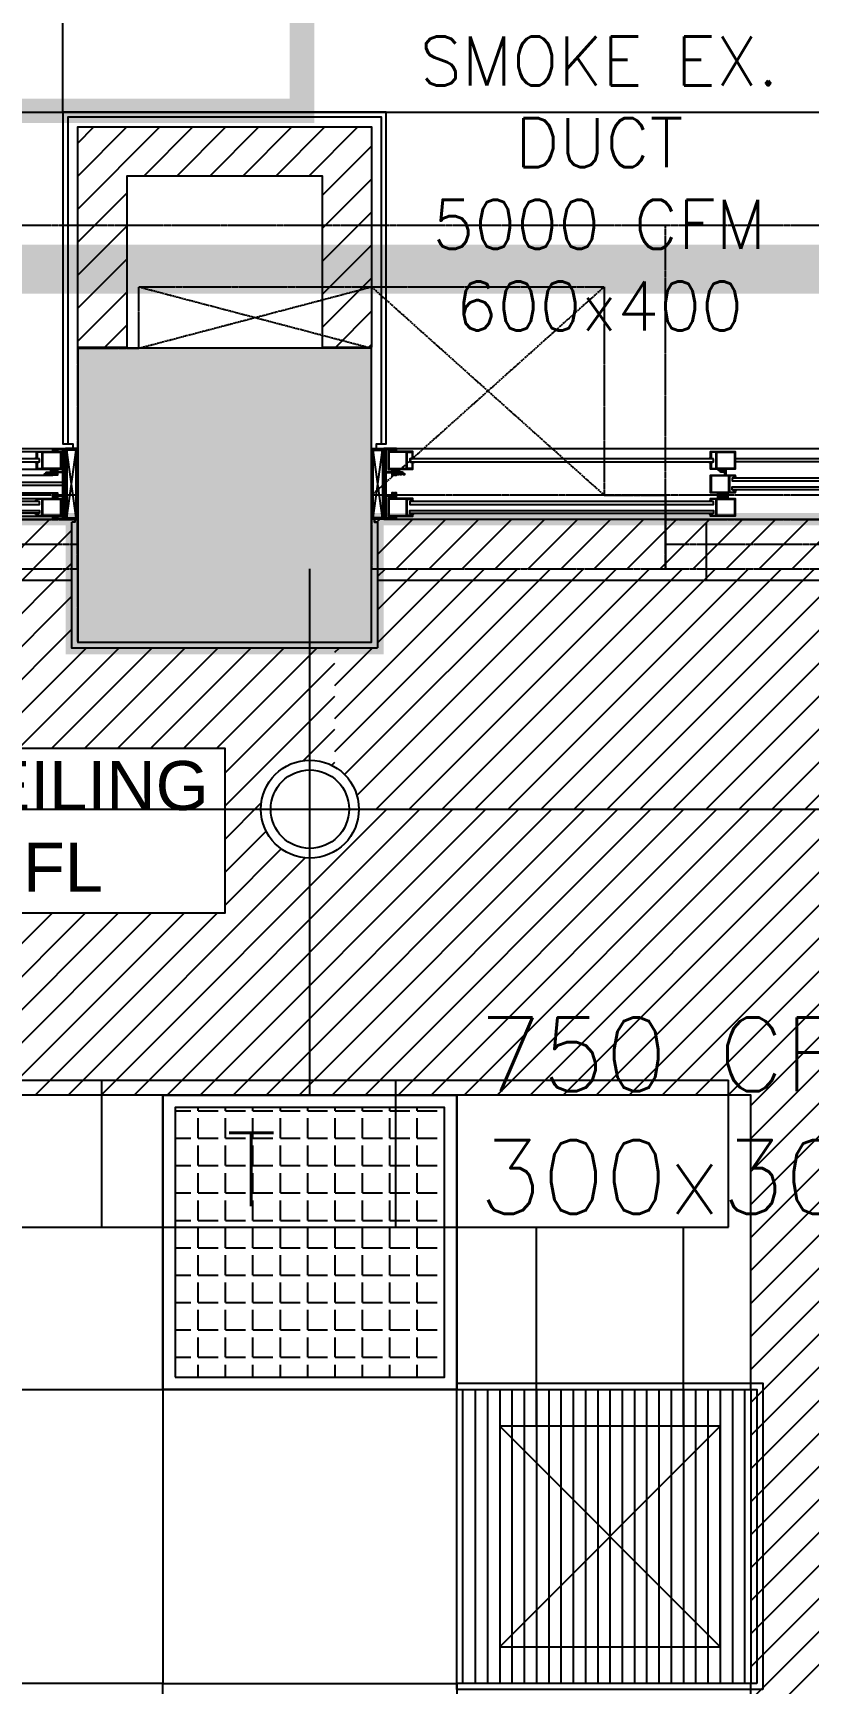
# Model space of a CAD drawing. Header units: millimetres. Extents: x -661525 to 498941, y 282148 to 1359693.
# Drawn here: x -237131 to -235549, y 673646 to 677014 of the extents above; entities that cross this region are included whole.
import ezdxf

# ---------------------------------------------------------------- set-up
doc = ezdxf.new("R2010")
doc.units = ezdxf.units.MM
doc.header["$LTSCALE"] = 2.5
doc.linetypes.add('CENTER', pattern=[2, 1.25, -0.25, 0.25, -0.25])
doc.linetypes.add('DASHED', pattern=[0.75, 0.5, -0.25])
doc.layers.get('0').update_dxf_attribs({"linetype": 'CONTINUOUS'})
for name, color, linetype in [('A-ALU-SECTION', 11, 'CONTINUOUS'), ('A-ANNO-DIMS-100', 11, 'CONTINUOUS'), ('A-ANNO-GRID', 5, 'CENTER'), ('A-COLS', 7, 'CONTINUOUS'), ('A-COLS-PATT', 252, 'CONTINUOUS'), ('A-ELEV', 8, 'CONTINUOUS'), ('A-ELEV-MEDM', 34, 'CONTINUOUS'), ('A-ELEV-THIN', 8, 'CONTINUOUS'), ('A-GLAZ', 5, 'CONTINUOUS'), ('A-WALL', 8, 'CONTINUOUS'), ('A-WALL-JAMB', 11, 'CONTINUOUS'), ('A-WALL-PATT-125', 8, 'CONTINUOUS'), ('A-WALL-PLAS', 8, 'CONTINUOUS'), ('CEILING', 11, 'CONTINUOUS'), ('I-FURN', 14, 'CONTINUOUS'), ('I-SECT', 3, 'CONTINUOUS'), ('SECTION LINE', 1, 'CONTINUOUS'), ('v-grill', 3, 'CONTINUOUS'), ('v-SA DUCT', 4, 'CONTINUOUS'), ('vemcpl-ahu', 6, 'CONTINUOUS')]:
    doc.layers.add(name, color=color, linetype=linetype)
doc.layers.add('area', color=5, linetype='CONTINUOUS', plot=False)
doc.layers.add('v-ac smoke ex. duct', color=1, linetype='CONTINUOUS', lineweight=35)
doc.layers.add('Wall - Stone Hatch', color=252, linetype='CONTINUOUS', lineweight=13)
doc.styles.add('ROMAND', font='ROMAND')
doc.styles.add('ROMANS', font='romans.shx', dxfattribs={"height": 125})
doc.styles.get("Standard").update_dxf_attribs({"font": 'txt.shx', "height": 1})

# ---------------------------------------------------------------- blocks, each defined once
blk = doc.blocks.new('key')
h = blk.add_hatch(color=252)
h.dxf.hatch_style = 1
h.paths.add_polyline_path([(3396141, 685893.5), (3395541, 685893.5), (3395541, 685293.5), (3396141, 685293.5)])
at = {"color": 252}
blk.add_line((3399541, 686143.5), (3349041, 686143.5), dxfattribs=at)
for points in [[(3396741, 685593.5), (3396741, 686143.5), (3395541, 686143.5), (3395541, 685893.5), (3395666, 685893.5), (3395666, 686018.5), (3396616, 686018.5), (3396616, 685593.5), (3396741, 685593.5)], [(3395666, 686018.5), (3396141, 685893.5), (3395666, 685893.5), (3396141, 686018.5)], [(3396141, 686018.5), (3396616, 685593.5), (3396141, 685593.5), (3396616, 686018.5)], [(3396141, 685443.5), (3396741, 685443.5), (3396741, 685593.5), (3396141, 685593.5), (3396141, 685443.5)]]:
    blk.add_lwpolyline(points, dxfattribs=at)
for points in [[(3396141, 685893.5), (3395541, 685893.5), (3395541, 685293.5), (3396141, 685293.5)], [(3392141, 685443.5), (3395541, 685443.5), (3395541, 685593.5), (3392141, 685593.5)], [(3396741, 685443.5), (3399541, 685443.5), (3399541, 685593.5), (3396741, 685593.5)], [(3395541, 685543.5), (3392141, 685543.5), (3392141, 685493.5), (3395541, 685493.5)], [(3399541, 685543.5), (3396741, 685543.5), (3396741, 685493.5), (3399541, 685493.5)]]:
    blk.add_lwpolyline(points, close=True, dxfattribs=at)
blk = doc.blocks.new('LIGHTS')
at = {"layer": 'CEILING', "transparency": 33554687}
h = blk.add_hatch(dxfattribs=at)
h.set_pattern_fill('ANGLE', color=40, scale=8)
h.set_pattern_definition([(0, (-357159.19, 594292.36), (0, 55.88), [40.64, -15.24]), (90, (-357159.19, 594292.36), (-55.88, 3e-15), [40.64, -15.24])])
h.paths.add_polyline_path([(-357709.2, 594292.4), (-357159.2, 594292.4), (-357159.2, 594842.4), (-357709.2, 594842.4)])
at = {"layer": 'CEILING', "color": 40}
for points in [[(-357734.2, 594267.4), (-357134.2, 594267.4), (-357134.2, 594867.4), (-357734.2, 594867.4)], [(-357709.2, 594292.4), (-357159.2, 594292.4), (-357159.2, 594842.4), (-357709.2, 594842.4)]]:
    blk.add_lwpolyline(points, close=True, dxfattribs=at)
blk = doc.blocks.new('w02-144')
at = {"layer": 'Wall - Stone Hatch'}
h = blk.add_hatch(dxfattribs=at)
h.set_pattern_fill('ANSI36', color=8, scale=0.8, style=0)
h.set_pattern_definition([(45, (314442.9868, 1020337.6334), (1.3470384, 4.9391409), [6.35, -1.27, 0, -1.27])])
h.paths.add_polyline_path([(317590.8, 1012096.7), (317590.8, 1012234.7), (317571.8, 1012234.7), (317571.8, 1012096.7)], flags=16)
h.paths.add_polyline_path([(317593.8, 1012093.7), (317593.8, 1012237.7), (317568.8, 1012237.7), (317568.8, 1012093.7)])
at = {"layer": 'A-ALU-SECTION', "color": 8}
for points in [[(317652.8, 1012227), (317651.4, 1012227), (317651.4, 1012230.3), (317641.4, 1012230.3), (317641.4, 1012197.1), (317651.4, 1012197.1), (317651.4, 1012200.3), (317652.8, 1012200.3), (317652.8, 1012195.7), (317602.8, 1012195.7), (317602.8, 1012231.7), (317652.8, 1012231.7), (317652.8, 1012227)], [(317640, 1012197.1), (317604.2, 1012197.1), (317604.2, 1012230.3), (317640, 1012230.3), (317640, 1012197.1)], [(318260.8, 1012227), (318262.2, 1012227), (318262.2, 1012230.3), (318272.2, 1012230.3), (318272.2, 1012197.1), (318262.2, 1012197.1), (318262.2, 1012200.3), (318260.8, 1012200.3), (318260.8, 1012195.7), (318294.1, 1012195.7), (318294.1, 1012189.5), (318285.2, 1012189.5), (318283.2, 1012186.5), (318281, 1012186.5), (318281, 1012184.7), (318284.2, 1012184.7), (318286.2, 1012187.7), (318287.9, 1012187.7), (318287.9, 1012184.7), (318290.7, 1012184.7), (318290.7, 1012186.5), (318289.7, 1012186.5), (318289.7, 1012187.7), (318294.1, 1012187.7), (318294.1, 1012186.5), (318292.7, 1012186.5), (318292.7, 1012184.7), (318295.9, 1012184.7), (318295.9, 1012195.7), (318310.8, 1012195.7), (318310.8, 1012231.7), (318260.8, 1012231.7), (318260.8, 1012227)], [(318273.6, 1012197.1), (318309.4, 1012197.1), (318309.4, 1012230.3), (318273.6, 1012230.3), (318273.6, 1012197.1)], [(318310.8, 1012152.3), (318309.4, 1012152.3), (318309.4, 1012149.1), (318299.4, 1012149.1), (318299.4, 1012182.3), (318309.4, 1012182.3), (318309.4, 1012179), (318310.8, 1012179), (318310.8, 1012183.7), (318277.5, 1012183.7), (318277.5, 1012189.9), (318286.3, 1012189.9), (318288.3, 1012192.9), (318290.6, 1012192.9), (318290.6, 1012194.7), (318287.3, 1012194.7), (318285.3, 1012191.7), (318283.7, 1012191.7), (318283.7, 1012194.7), (318280.9, 1012194.7), (318280.9, 1012192.9), (318281.9, 1012192.9), (318281.9, 1012191.7), (318277.5, 1012191.7), (318277.5, 1012192.9), (318278.9, 1012192.9), (318278.9, 1012194.7), (318275.7, 1012194.7), (318275.7, 1012183.7), (318260.8, 1012183.7), (318260.8, 1012147.7), (318290.2, 1012147.7), (318290.2, 1012141.5), (318281.4, 1012141.5), (318279.4, 1012138.5), (318277.1, 1012138.5), (318277.1, 1012136.7), (318280.3, 1012136.7), (318282.3, 1012139.7), (318284, 1012139.7), (318284, 1012136.7), (318286.8, 1012136.7), (318286.8, 1012138.5), (318285.8, 1012138.5), (318285.8, 1012139.7), (318290.2, 1012139.7), (318290.2, 1012138.5), (318288.8, 1012138.5), (318288.8, 1012136.7), (318292, 1012136.7), (318292, 1012147.7), (318310.8, 1012147.7), (318310.8, 1012152.3)], [(318298, 1012149.1), (318262.2, 1012149.1), (318262.2, 1012182.3), (318298, 1012182.3), (318298, 1012149.1)], [(317652.8, 1012122), (317651.4, 1012122), (317651.4, 1012134.3), (317641.4, 1012134.3), (317641.4, 1012101.1), (317651.4, 1012101.1), (317651.4, 1012113.3), (317652.8, 1012113.3), (317652.8, 1012099.7), (317602.8, 1012099.7), (317602.8, 1012135.7), (317621.6, 1012135.7), (317621.6, 1012146.7), (317624.8, 1012146.7), (317624.8, 1012144.9), (317623.4, 1012144.9), (317623.4, 1012143.7), (317627.8, 1012143.7), (317627.8, 1012144.9), (317626.8, 1012144.9), (317626.8, 1012146.7), (317629.6, 1012146.7), (317629.6, 1012143.7), (317631.2, 1012143.7), (317633.2, 1012146.7), (317636.5, 1012146.7), (317636.5, 1012144.9), (317634.2, 1012144.9), (317632.2, 1012141.9), (317623.4, 1012141.9), (317623.4, 1012135.7), (317652.8, 1012135.7), (317652.8, 1012122)], [(317640, 1012101.1), (317604.2, 1012101.1), (317604.2, 1012134.3), (317640, 1012134.3), (317640, 1012101.1)], [(318260.8, 1012122), (318262.2, 1012122), (318262.2, 1012134.3), (318272.2, 1012134.3), (318272.2, 1012101.1), (318262.2, 1012101.1), (318262.2, 1012113.3), (318260.8, 1012113.3), (318260.8, 1012099.7), (318310.8, 1012099.7), (318310.8, 1012135.7), (318260.8, 1012135.7), (318260.8, 1012122)], [(318273.6, 1012101.1), (318309.4, 1012101.1), (318309.4, 1012134.3), (318273.6, 1012134.3), (318273.6, 1012101.1)]]:
    blk.add_lwpolyline(points, dxfattribs=at)
blk.add_lwpolyline([(318267, 1012114.7), (317646.6, 1012114.7), (317646.6, 1012120.7), (318267, 1012120.7)], close=True, dxfattribs=at)
at = {"layer": 'A-ELEV-MEDM', "color": 8}
for centre, start, end in [((317649.4, 1012225.7), 359.7081, 180.2928), ((317652.1, 1012225.7), 359.1234, 180.8775), ((317654.8, 1012225.7), 359.1234, 180.8775), ((318258.8, 1012225.7), 359.1225, 180.8766), ((318261.5, 1012225.7), 359.1225, 180.8766), ((318264.2, 1012225.7), 359.7072, 180.2919), ((317649.4, 1012201.7), 179.7081, 0.2928), ((317652.1, 1012201.7), 179.1234, 0.8775), ((317654.8, 1012201.7), 179.1234, 0.8775), ((318258.8, 1012201.7), 179.1225, 0.8766), ((318261.5, 1012201.7), 179.1225, 0.8766), ((318264.2, 1012201.7), 179.7072, 0.2919), ((318307.4, 1012177.7), 359.7081, 180.2928), ((318310.1, 1012177.7), 359.1234, 180.8775), ((318312.8, 1012177.7), 359.1234, 180.8775), ((317649.4, 1012120.6), 359.7081, 180.2928), ((317652.1, 1012120.7), 359.1234, 180.8775), ((317654.8, 1012120.7), 359.1234, 180.8775), ((318258.8, 1012120.7), 359.1225, 180.8766), ((318261.5, 1012120.7), 359.1225, 180.8766), ((318264.2, 1012120.6), 359.7072, 180.2919), ((318307.4, 1012153.7), 179.7081, 0.2928), ((318310.1, 1012153.7), 179.1234, 0.8775), ((318312.8, 1012153.7), 179.1234, 0.8775), ((317649.4, 1012114.7), 179.7072, 0.2919), ((317652.1, 1012114.7), 179.1225, 0.8766), ((317654.8, 1012114.7), 179.1225, 0.8766), ((318258.8, 1012114.7), 179.1234, 0.8775), ((318261.5, 1012114.7), 179.1234, 0.8775), ((318264.2, 1012114.7), 179.7081, 0.2928)]:
    blk.add_arc(centre, 1.34, start, end, dxfattribs=at)
at = {"layer": 'A-ELEV-THIN', "color": 8}
for p, q in [((317590.8, 1012234.7), (317571.8, 1012096.7)), ((317571.8, 1012234.7), (317590.8, 1012096.7)), ((317619.8, 1012237.7), (320317.8, 1012237.7)), ((317619.8, 1012093.7), (320317.8, 1012093.7)), ((319626.8, 1012120.7), (318310.8, 1012120.7)), ((319626.8, 1012114.7), (318310.8, 1012114.7))]:
    blk.add_line(p, q, dxfattribs=at)
at = {"layer": 'A-GLAZ', "color": 4}
for points in [[(318267, 1012225.7), (317646.6, 1012225.7), (317646.6, 1012219.7), (318267, 1012219.7)], [(318267, 1012201.7), (317646.6, 1012201.7), (317646.6, 1012207.7), (318267, 1012207.7)], [(318925, 1012177.7), (318304.6, 1012177.7), (318304.6, 1012171.7), (318925, 1012171.7)], [(318925, 1012153.7), (318304.6, 1012153.7), (318304.6, 1012159.7), (318925, 1012159.7)]]:
    blk.add_lwpolyline(points, close=True, dxfattribs=at)
at = {"layer": 'A-WALL-JAMB', "color": 8}
blk.add_lwpolyline([(317593.8, 1012093.7), (317593.8, 1012237.7), (317568.8, 1012237.7), (317568.8, 1012093.7), (317593.8, 1012093.7)], dxfattribs=at)
blk.add_lwpolyline([(317590.8, 1012096.7), (317590.8, 1012234.7), (317571.8, 1012234.7), (317571.8, 1012096.7)], close=True, dxfattribs=at)
at = {"layer": 'I-SECT', "color": 8}
blk.add_lwpolyline([(317598.8, 1012140.7), (317598.8, 1012095.7), (317609.8, 1012095.7), (317609.8, 1012099.7), (317613.8, 1012099.7), (317613.8, 1012097.7), (317611.8, 1012097.7), (317611.8, 1012095.7), (317617.8, 1012095.7), (317617.8, 1012097.7), (317615.8, 1012097.7), (317615.8, 1012099.7), (317619.8, 1012099.7), (317619.8, 1012093.7), (317593.8, 1012093.7), (317593.8, 1012095.7), (317596.8, 1012095.7), (317596.8, 1012140.7), (317593.8, 1012140.7), (317593.8, 1012142.7), (317596.8, 1012142.7), (317596.8, 1012188.7), (317593.8, 1012188.7), (317593.8, 1012190.7), (317596.8, 1012190.7), (317596.8, 1012235.7), (317593.8, 1012235.7), (317593.8, 1012237.7), (317619.8, 1012237.7), (317619.8, 1012231.7), (317615.8, 1012231.7), (317615.8, 1012233.7), (317617.8, 1012233.7), (317617.8, 1012235.7), (317611.8, 1012235.7), (317611.8, 1012233.7), (317613.8, 1012233.7), (317613.8, 1012231.7), (317609.8, 1012231.7), (317609.8, 1012235.7), (317598.8, 1012235.7), (317598.8, 1012190.7), (317609.8, 1012190.7), (317609.8, 1012195.7), (317613.8, 1012195.7), (317613.8, 1012193.7), (317611.8, 1012193.7), (317611.8, 1012190.7), (317617.8, 1012190.7), (317617.8, 1012193.7), (317615.8, 1012193.7), (317615.8, 1012195.7), (317619.8, 1012195.7), (317619.8, 1012183.7), (317615.8, 1012183.7), (317615.8, 1012185.7), (317617.8, 1012185.7), (317617.8, 1012188.7), (317611.8, 1012188.7), (317611.8, 1012185.7), (317613.8, 1012185.7), (317613.8, 1012183.7), (317609.8, 1012183.7), (317609.8, 1012188.7), (317598.8, 1012188.7), (317598.8, 1012142.7), (317609.8, 1012142.7), (317609.8, 1012147.7), (317613.8, 1012147.7), (317613.8, 1012145.7), (317611.8, 1012145.7), (317611.8, 1012142.7), (317617.8, 1012142.7), (317617.8, 1012145.7), (317615.8, 1012145.7), (317615.8, 1012147.7), (317619.8, 1012147.7), (317619.8, 1012135.7), (317615.8, 1012135.7), (317615.8, 1012137.7), (317617.8, 1012137.7), (317617.8, 1012140.7), (317611.8, 1012140.7), (317611.8, 1012137.7), (317613.8, 1012137.7), (317613.8, 1012135.7), (317609.8, 1012135.7), (317609.8, 1012140.7), (317598.8, 1012140.7)], dxfattribs=at)
blk = doc.blocks.new('W1-size144')
at = {"layer": 'Wall - Stone Hatch'}
h = blk.add_hatch(dxfattribs=at)
h.set_pattern_fill('ANSI36', color=8, scale=0.8, style=0)
h.set_pattern_definition([(45, (279760.804, 1019371.3426), (1.3470384, 4.9391409), [6.35, -1.27, 0, -1.27])])
h.paths.add_polyline_path([(283098.8, 1019374.3), (283098.8, 1019512.3), (283117.8, 1019512.3), (283117.8, 1019374.3)], flags=16)
h.paths.add_polyline_path([(283095.8, 1019371.3), (283095.8, 1019515.3), (283120.8, 1019515.3), (283120.8, 1019371.3)])
at = {"layer": 'A-ALU-SECTION', "color": 8}
for points in [[(283036.8, 1019504.7), (283038.2, 1019504.7), (283038.2, 1019507.9), (283048.2, 1019507.9), (283048.2, 1019474.7), (283038.2, 1019474.7), (283038.2, 1019478), (283036.8, 1019478), (283036.8, 1019473.3), (283086.8, 1019473.3), (283086.8, 1019509.3), (283036.8, 1019509.3), (283036.8, 1019504.7)], [(283049.6, 1019474.7), (283085.4, 1019474.7), (283085.4, 1019507.9), (283049.6, 1019507.9), (283049.6, 1019474.7)], [(283036.8, 1019399.7), (283038.2, 1019399.7), (283038.2, 1019411.9), (283048.2, 1019411.9), (283048.2, 1019378.7), (283038.2, 1019378.7), (283038.2, 1019391), (283036.8, 1019391), (283036.8, 1019377.3), (283086.8, 1019377.3), (283086.8, 1019413.3), (283068, 1019413.3), (283068, 1019424.3), (283064.8, 1019424.3), (283064.8, 1019422.5), (283066.2, 1019422.5), (283066.2, 1019421.3), (283061.8, 1019421.3), (283061.8, 1019422.5), (283062.8, 1019422.5), (283062.8, 1019424.3), (283060, 1019424.3), (283060, 1019421.3), (283058.4, 1019421.3), (283056.4, 1019424.3), (283053.1, 1019424.3), (283053.1, 1019422.5), (283055.4, 1019422.5), (283057.4, 1019419.5), (283066.2, 1019419.5), (283066.2, 1019413.3), (283036.8, 1019413.3), (283036.8, 1019399.7)], [(283049.6, 1019378.7), (283085.4, 1019378.7), (283085.4, 1019411.9), (283049.6, 1019411.9), (283049.6, 1019378.7)]]:
    blk.add_lwpolyline(points, dxfattribs=at)
blk.add_lwpolyline([(283043, 1019392.3), (282272.6, 1019392.3), (282272.6, 1019398.3), (283043, 1019398.3)], close=True, dxfattribs=at)
at = {"layer": 'A-ELEV-MEDM', "color": 8}
for centre, start, end in [((283034.8, 1019503.3), 359.1225, 180.8766), ((283037.5, 1019503.3), 359.1225, 180.8766), ((283040.2, 1019503.3), 359.7072, 180.2919), ((283034.8, 1019479.3), 179.1225, 0.8766), ((283037.5, 1019479.3), 179.1225, 0.8766), ((283040.2, 1019479.4), 179.7072, 0.2919), ((283034.8, 1019398.3), 359.1225, 180.8766), ((283037.5, 1019398.3), 359.1225, 180.8766), ((283040.2, 1019398.3), 359.7072, 180.2919), ((283034.8, 1019392.3), 179.1234, 0.8775), ((283037.5, 1019392.3), 179.1234, 0.8775), ((283040.2, 1019392.4), 179.7081, 0.2928)]:
    blk.add_arc(centre, 1.34, start, end, dxfattribs=at)
at = {"layer": 'A-ELEV-THIN', "color": 8}
for p, q in [((279771.8, 1019515.3), (283069.8, 1019515.3)), ((279771.8, 1019509.3), (283069.8, 1019509.3)), ((283098.8, 1019512.3), (283117.8, 1019374.3)), ((283117.8, 1019512.3), (283098.8, 1019374.3)), ((279771.8, 1019473.3), (283069.8, 1019473.3)), ((279771.8, 1019461.3), (283069.8, 1019461.3)), ((283090.8, 1019446.3), (282278.8, 1019446.3)), ((283090.8, 1019440.3), (282278.8, 1019440.3)), ((279771.8, 1019425.3), (283069.8, 1019425.3)), ((279771.8, 1019413.3), (283069.8, 1019413.3)), ((279771.8, 1019377.3), (283036.8, 1019377.3)), ((279771.8, 1019371.3), (283069.8, 1019371.3))]:
    blk.add_line(p, q, dxfattribs=at)
at = {"layer": 'A-GLAZ', "color": 4}
for points in [[(283043, 1019503.3), (282272.6, 1019503.3), (282272.6, 1019497.3), (283043, 1019497.3)], [(283043, 1019479.3), (282272.6, 1019479.3), (282272.6, 1019485.3), (283043, 1019485.3)]]:
    blk.add_lwpolyline(points, close=True, dxfattribs=at)
at = {"layer": 'A-WALL-JAMB', "color": 8}
blk.add_lwpolyline([(283095.8, 1019371.3), (283095.8, 1019515.3), (283120.8, 1019515.3), (283120.8, 1019371.3), (283095.8, 1019371.3)], dxfattribs=at)
blk.add_lwpolyline([(283098.8, 1019374.3), (283098.8, 1019512.3), (283117.8, 1019512.3), (283117.8, 1019374.3)], close=True, dxfattribs=at)
at = {"layer": 'I-SECT', "color": 8}
blk.add_lwpolyline([(283090.8, 1019418.3), (283090.8, 1019373.3), (283079.8, 1019373.3), (283079.8, 1019377.3), (283075.8, 1019377.3), (283075.8, 1019375.3), (283077.8, 1019375.3), (283077.8, 1019373.3), (283071.8, 1019373.3), (283071.8, 1019375.3), (283073.8, 1019375.3), (283073.8, 1019377.3), (283069.8, 1019377.3), (283069.8, 1019371.3), (283095.8, 1019371.3), (283095.8, 1019373.3), (283092.8, 1019373.3), (283092.8, 1019418.3), (283095.8, 1019418.3), (283095.8, 1019420.3), (283092.8, 1019420.3), (283092.8, 1019466.3), (283095.8, 1019466.3), (283095.8, 1019468.3), (283092.8, 1019468.3), (283092.8, 1019513.3), (283095.8, 1019513.3), (283095.8, 1019515.3), (283069.8, 1019515.3), (283069.8, 1019509.3), (283073.8, 1019509.3), (283073.8, 1019511.3), (283071.8, 1019511.3), (283071.8, 1019513.3), (283077.8, 1019513.3), (283077.8, 1019511.3), (283075.8, 1019511.3), (283075.8, 1019509.3), (283079.8, 1019509.3), (283079.8, 1019513.3), (283090.8, 1019513.3), (283090.8, 1019468.3), (283079.8, 1019468.3), (283079.8, 1019473.3), (283075.8, 1019473.3), (283075.8, 1019471.3), (283077.8, 1019471.3), (283077.8, 1019468.3), (283071.8, 1019468.3), (283071.8, 1019471.3), (283073.8, 1019471.3), (283073.8, 1019473.3), (283069.8, 1019473.3), (283069.8, 1019461.3), (283073.8, 1019461.3), (283073.8, 1019463.3), (283071.8, 1019463.3), (283071.8, 1019466.3), (283077.8, 1019466.3), (283077.8, 1019463.3), (283075.8, 1019463.3), (283075.8, 1019461.3), (283079.8, 1019461.3), (283079.8, 1019466.3), (283090.8, 1019466.3), (283090.8, 1019420.3), (283079.8, 1019420.3), (283079.8, 1019425.3), (283075.8, 1019425.3), (283075.8, 1019423.3), (283077.8, 1019423.3), (283077.8, 1019420.3), (283071.8, 1019420.3), (283071.8, 1019423.3), (283073.8, 1019423.3), (283073.8, 1019425.3), (283069.8, 1019425.3), (283069.8, 1019413.3), (283073.8, 1019413.3), (283073.8, 1019415.3), (283071.8, 1019415.3), (283071.8, 1019418.3), (283077.8, 1019418.3), (283077.8, 1019415.3), (283075.8, 1019415.3), (283075.8, 1019413.3), (283079.8, 1019413.3), (283079.8, 1019418.3), (283090.8, 1019418.3)], dxfattribs=at)

msp = doc.modelspace()

# ---------------------------------------------------------------- hatches: boundary and pattern name
at = {"layer": 'A-COLS-PATT'}
h = msp.add_hatch(color=256, dxfattribs=at)
h.dxf.hatch_style = 1
h.paths.add_polyline_path([(-236439.7, 676371.2), (-237039.7, 676371.2), (-237039.7, 675771.2), (-236439.7, 675771.2)])
at = {"layer": 'A-WALL-PATT-125'}
h = msp.add_hatch(dxfattribs=at)
h.set_pattern_fill('ANSI31', color=256, scale=15, angle=360, style=0)
h.set_pattern_definition([(45, (351486.09, -214878.24), (-33.6759605, 33.6759605), [])])
h.paths.add_polyline_path([(-236439.7, 676372.2), (-236539.7, 676372.2), (-236539.7, 676722.2), (-236939.7, 676722.2), (-236939.7, 676372.2), (-237039.7, 676372.2), (-237039.7, 676822.2), (-236439.7, 676822.2)])
at = {"layer": 'CEILING', "true_color": 0xd6ed82, "transparency": 33554687}
h = msp.add_hatch(dxfattribs=at)
h.set_pattern_fill('ANSI31', color=61, scale=15)
h.set_pattern_definition([(45, (-585758.734, 1262137.267), (-33.6759605, 33.6759605), [])])
h.paths.add_polyline_path([(-234251.7, 674647.2), (-235439.7, 674647.2), (-235439.7, 674197.2), (-234351.7, 674197.2, -0.414214), (-234251.7, 674297.2)])
h.paths.add_polyline_path([(-233051.7, 674647.2), (-234251.7, 674647.2), (-234251.7, 674297.2, -0.414214), (-234151.7, 674197.2), (-233051.7, 674197.2)])
h.paths.add_polyline_path([(-234551.7, 673622.2), (-234251.7, 673622.2), (-234251.7, 673744.2), (-235274.2, 673744.2), (-235274.2, 674080.7), (-234251.7, 674080.7), (-234251.7, 674097.2, -0.414214), (-234351.7, 674197.2), (-235439.7, 674197.2), (-235439.7, 672447.2), (-234351.7, 672447.2, -0.414214), (-234251.7, 672547.2), (-234251.7, 673022.2), (-234551.7, 673022.2)])
h.paths.add_polyline_path([(-233051.7, 674197.2), (-234151.7, 674197.2, -0.414214), (-234251.7, 674097.2), (-233301, 674080.7), (-233301, 673744.2), (-234251.7, 673744.2), (-234251.7, 673622.2), (-233951.7, 673622.2), (-233951.7, 673022.2), (-234251.7, 673022.2), (-234251.7, 672547.2, -0.414214), (-234151.7, 672447.2), (-233616.9, 672447.2, -1), (-233466.6, 672447.2), (-233051.7, 672447.2)])
h.paths.add_polyline_path([(-234251.7, 672347.2, -0.414214), (-234351.7, 672447.2), (-235439.7, 672447.2), (-235439.7, 671997.2), (-234251.7, 671997.2)])
h.paths.add_polyline_path([(-233051.7, 672447.2), (-233466.6, 672447.2, -1), (-233616.9, 672447.2), (-234151.7, 672447.2, -0.414214), (-234251.7, 672347.2), (-234251.7, 671997.2), (-233051.7, 671997.2)])
h.paths.add_polyline_path([(-235451.7, 675921.2), (-236427.7, 675921.2), (-236427.7, 675759.2), (-236514.7, 675759.2), (-236514.7, 675516.7, -0.264847), (-236465.7, 675430.7), (-235451.7, 675430.7)], flags=0)
h.paths.add_polyline_path([(-236514.7, 675759.2), (-236565.7, 675759.2), (-236565.7, 675530.7, -0.1346), (-236514.7, 675516.7)])
h.paths.add_polyline_path([(-236514.7, 675344.6, -0.1346), (-236565.7, 675330.7), (-236565.7, 674847.2), (-236514.7, 674847.2)])
h.paths.add_polyline_path([(-235451.7, 675921.2), (-236427.7, 675921.2), (-236427.7, 675759.2), (-236514.7, 675759.2), (-236514.7, 675516.7, -0.264847), (-236465.7, 675430.7), (-235451.7, 675430.7)], flags=17)
h.paths.add_polyline_path([(-237051.7, 676016.2), (-237053.8, 676022.2), (-240427.7, 676022.2), (-240427.7, 675921.2), (-237051.7, 675921.2)])
h.paths.add_polyline_path([(-235756.1, 676022.2), (-236427.7, 676022.2), (-236427.7, 675921.2), (-235756.1, 675921.2)])
h.paths.add_polyline_path([(-235451.7, 676022.2), (-235756.1, 676022.2), (-235756.1, 675921.2), (-235451.7, 675921.2)])
h.paths.add_polyline_path([(-235451.7, 675921.2), (-235756.1, 675921.2), (-236427.7, 675921.2), (-236427.7, 675759.2), (-236514.7, 675759.2), (-236514.7, 675516.7, -0.264847), (-236465.7, 675430.7), (-235451.7, 675430.7)], flags=17)
h.paths.add_polyline_path([(-243765.7, 675330.7, -0.414214), (-243865.7, 675430.7), (-244514.7, 675430.7), (-244514.7, 674847.2), (-244065.7, 674847.2), (-243765.7, 674847.2)])
h.paths.add_polyline_path([(-244514.7, 675430.7), (-244879.3, 675430.7), (-244879.7, 671997.2), (-244514.7, 671997.2), (-244514.7, 672447.2), (-244665.7, 672447.2), (-244665.7, 673047.2), (-244665.7, 673647.2), (-244665.7, 674247.2), (-244665.7, 674847.2), (-244514.7, 674847.2)])
h.paths.add_polyline_path([(-244514.7, 675752.1), (-244879.3, 675752.2), (-244879.3, 675430.7), (-244514.7, 675430.7)])
h.paths.add_polyline_path([(-243765.7, 675921.2), (-244427.8, 675921.2), (-244427.8, 675752.2), (-244427.8, 675752.1), (-244514.7, 675752.1), (-244514.7, 675430.7), (-243865.7, 675430.7, -0.414214), (-243765.7, 675530.7)])
h.paths.add_polyline_path([(-241669.7, 676014.2), (-243765.7, 676014.2), (-243765.7, 675921.2), (-241669.7, 675921.2)])
h.paths.add_polyline_path([(-243765.7, 676014.2), (-244427.8, 676014.2), (-244427.8, 675921.2), (-243765.7, 675921.2)])
h.paths.add_polyline_path([(-241365.7, 675892.2), (-241669.7, 675892.2), (-243765.7, 675914.1), (-243765.7, 675530.7, -0.414214), (-243665.7, 675430.7), (-242574.2, 675430.7, -1), (-242424.2, 675430.7), (-241465.7, 675430.7, -0.414214), (-241365.7, 675530.7)])
h.paths.add_polyline_path([(-241365.7, 675330.7, -0.414214), (-241465.7, 675430.7), (-242424.2, 675430.7, -1), (-242574.2, 675430.7), (-243665.7, 675430.7, -0.414214), (-243765.7, 675330.7), (-243765.7, 674847.2), (-243465.7, 674847.2), (-242865.7, 674847.2), (-242265.7, 674847.2), (-241665.7, 674847.2), (-241365.7, 674847.2)])
h.paths.add_polyline_path([(-240514.7, 675430.7), (-240964.7, 675430.7), (-240964.7, 674847.2), (-240514.7, 674847.2)])
h.paths.add_polyline_path([(-241052.5, 675760.2), (-241052.5, 675892.2), (-241365.7, 675892.2), (-241365.7, 675530.7, -0.414214), (-241265.7, 675430.7), (-241123, 675430.7, -1), (-240973, 675430.7), (-240965, 675760.2)])
h.paths.add_polyline_path([(-240964.7, 675430.7), (-240973, 675430.7, -1), (-241123, 675430.7), (-241265.7, 675430.7, -0.414214), (-241365.7, 675330.7), (-241365.7, 674847.2), (-241065.7, 674847.2), (-240964.7, 674847.2)])
h.paths.add_polyline_path([(-240514.7, 675760.2), (-240964.7, 675760.2), (-240964.7, 675430.7), (-240514.7, 675430.7)])
h.paths.add_polyline_path([(-238965.7, 675921.2), (-240427.7, 675921.2), (-240427.7, 675760.2), (-240514.7, 675760.2), (-240514.7, 675430.7), (-239953.1, 675430.7, -1), (-239803.1, 675430.7), (-239065.7, 675430.7, -0.414214), (-238965.7, 675530.7)])
h.paths.add_polyline_path([(-238965.7, 675330.7, -0.414214), (-239065.7, 675430.7), (-239803.1, 675430.7, -1), (-239953.1, 675430.7), (-240514.7, 675430.7), (-240514.7, 674847.2), (-240465.7, 674847.2), (-239865.7, 674847.2), (-239265.7, 674847.2), (-238965.7, 674847.2)])
h.paths.add_polyline_path([(-236964.7, 675218.5), (-238712.5, 675218.5), (-238712.5, 675430.7), (-238865.7, 675430.7, -0.414214), (-238965.7, 675330.7), (-238965.7, 674847.2), (-238665.7, 674847.2), (-238065.7, 674847.2), (-237465.7, 674847.2), (-236964.7, 674847.2)])
h.paths.add_polyline_path([(-236964.7, 675759.2), (-237051.7, 675759.2), (-237051.7, 675921.2), (-238965.7, 675921.2), (-238965.7, 675530.7, -0.414214), (-238865.7, 675430.7), (-238712.5, 675430.7), (-238712.5, 675555), (-236964.7, 675555)])
h.paths.add_polyline_path([(-236565.7, 675759.2), (-236964.7, 675759.2), (-236964.7, 675555), (-236739.3, 675555), (-236739.3, 675430.7), (-236665.7, 675430.7, -0.414214), (-236565.7, 675530.7)])
h.paths.add_polyline_path([(-236565.7, 675330.7, -0.414214), (-236665.7, 675430.7), (-236739.3, 675430.7), (-236739.3, 675218.5), (-236964.7, 675218.5), (-236964.7, 674847.2), (-236865.7, 674847.2), (-236565.7, 674847.2)])
h.paths.add_polyline_path([(-240964.7, 672447.2), (-241065.7, 672447.2), (-241665.7, 672447.2), (-242265.7, 672447.2), (-242865.7, 672447.2), (-243465.7, 672447.2), (-244065.7, 672447.2), (-244514.7, 672447.2), (-244514.7, 671997.2), (-243879.7, 671997.2), (-242103.7, 671997.2), (-240964.7, 671997.2)])
edge = h.paths.add_edge_path(flags=16)
edge.add_line((-241405.7, 672231.7), (-241405.7, 672239))
edge.add_ellipse((-241459.8, 672222.9), major_axis=(-51.4, 0), ratio=0.999998, start_angle=0, end_angle=360)
edge.add_ellipse((-241459.8, 672222.9), major_axis=(-52.7, 0), ratio=0.999998, start_angle=170.423, end_angle=189.5771, ccw=False)
edge.add_line((-241406.4, 672231.7), (-241405.7, 672231.7))
h.paths.add_polyline_path([(-241644.1, 672288.8), (-241512.5, 672288.8), (-241512.5, 672320.7), (-241407.1, 672320.7), (-241407.1, 672231.7), (-241403.1, 672218.4), (-241396.6, 672218.4), (-241418.3, 672239.7), (-241407.1, 672239.7), (-241407.1, 672320.7), (-241512.5, 672320.7), (-241512.5, 672288.8), (-241512.4, 672288.8), (-241459.8, 672275.6), (-241512.4, 672275.6), (-241512.4, 672157.1), (-241644.1, 672157.1)], flags=16)
h.paths.add_polyline_path([(-241641.4, 672248.5), (-241632.3, 672248.5), (-241632.3, 672197.4), (-241641.4, 672197.4)], flags=0)
h.paths.add_polyline_path([(-241521.1, 672170.3), (-241521.1, 672282.3), (-241516.9, 672282.3), (-241516.9, 672163.5), (-241521.1, 672163.5)], flags=0)
h.paths.add_polyline_path([(-240964.7, 672447.2), (-240964.7, 671997.2), (-240514.7, 671997.2), (-240514.7, 672447.2)])
h.paths.add_polyline_path([(-240605.1, 672318.5), (-240605.1, 672229.4), (-240603.7, 672229.4), (-240603.7, 672246.2)], flags=16)
h.paths.add_polyline_path([(-240842.1, 672286.5), (-240710.4, 672286.5), (-240657.8, 672273.3), (-240710.4, 672273.3), (-240710.4, 672154.8), (-240842.1, 672154.8)], flags=16)
h.paths.add_polyline_path([(-240719.1, 672280.1), (-240710.5, 672318.5), (-240710.5, 672273.3), (-240714.9, 672273.3), (-240714.9, 672161.3), (-240719.1, 672161.3), (-240776.2, 672168), (-240719.1, 672168)], flags=16)
h.paths.add_polyline_path([(-240839.4, 672246.2), (-240830.3, 672246.2), (-240830.3, 672195.1), (-240839.4, 672195.1)], flags=0)
h.paths.add_polyline_path([(-240594.6, 672246.2), (-240594.6, 672237.4), (-240603.7, 672237.4), (-240603.7, 672246.2)], flags=16)
h.paths.add_polyline_path([(-236964.7, 672447.2), (-237465.7, 672447.2), (-238065.7, 672447.2), (-238665.7, 672447.2), (-239265.7, 672447.2), (-239865.7, 672447.2), (-240465.7, 672447.2), (-240514.7, 672447.2), (-240514.7, 671997.2), (-236964.7, 671997.2)])
h.paths.add_polyline_path([(-239622.5, 672401.5), (-237649.3, 672401.5), (-237649.3, 672065), (-239622.5, 672065)], flags=16)
h.paths.add_polyline_path([(-236514.7, 672447.2), (-236865.7, 672447.2), (-236964.7, 672447.2), (-236964.7, 671997.2), (-236514.7, 671997.2)])
h.paths.add_polyline_path([(-235451.7, 674647.2), (-235451.7, 675430.7), (-236465.7, 675430.7, -0.264847), (-236514.7, 675344.6), (-236514.7, 674847.2), (-236265.7, 674847.2), (-235665.7, 674847.2), (-235665.7, 674247.2), (-235665.7, 673647.2), (-235665.7, 673047.2), (-235665.7, 672447.2), (-236265.7, 672447.2), (-236514.7, 672447.2), (-236514.7, 671997.2), (-235451.7, 671997.2)])
h.paths.add_polyline_path([(-244881.3, 673333.1), (-244663.3, 673333.1), (-244663.3, 673487.7), (-244881.3, 673487.7)], flags=9)
h.paths.add_polyline_path([(-243109.7, 675377.1), (-243109.7, 675484.5), (-243264.3, 675484.5), (-243264.3, 675377.1)], flags=9)
h.paths.add_polyline_path([(-241212.3, 675197.7), (-241212.3, 675410), (-241366.8, 675410), (-241366.8, 675197.7)], flags=9)
h.paths.add_polyline_path([(-243110.4, 672117.9), (-243110.4, 672330.2), (-243264.9, 672330.2), (-243264.9, 672117.9)], flags=24)
h.paths.add_polyline_path([(-239592.1, 672049.6), (-237655.8, 672049.6), (-237655.8, 672455.2), (-239592.1, 672455.2)], flags=9)
h.paths.add_polyline_path([(-235667.3, 673333.1), (-235449.3, 673333.1), (-235449.3, 673487.7), (-235667.3, 673487.7)], flags=9)
h.paths.add_polyline_path([(-233700.8, 674317.9), (-233700.8, 674530.2), (-233855.4, 674530.2), (-233855.4, 674317.9)], flags=24)
h.paths.add_polyline_path([(-234954.3, 672652.7), (-234736.3, 672652.7), (-234736.3, 672807.2), (-234954.3, 672807.2)], flags=24)
h.paths.add_polyline_path([(-233700.2, 673268.6), (-233700.2, 673376), (-233854.7, 673376), (-233854.7, 673268.6)], flags=24)
h.paths.add_polyline_path([(-233760.3, 672652.7), (-233542.3, 672652.7), (-233542.3, 672807.2), (-233760.3, 672807.2)], flags=24)
h.paths.add_polyline_path([(-233700.8, 672117.9), (-233700.8, 672330.2), (-233855.4, 672330.2), (-233855.4, 672117.9)], flags=24)
h = msp.add_hatch(dxfattribs=at)
h.set_pattern_fill('ANSI31', color=61, scale=15)
h.set_pattern_definition([(45, (-235983.234, 675675.908), (-33.676, 33.676), [])])
h.paths.add_polyline_path([(-235451.7, 675921.2), (-236427.7, 675921.2), (-236427.7, 675759.2), (-236514.7, 675759.2), (-236514.7, 675516.7, -0.264847), (-236465.7, 675430.7), (-235451.7, 675430.7)])

# ---------------------------------------------------------------- linework, layer by layer
at = {"layer": 'A-ANNO-DIMS-100', "color": 8, "linetype": 'DASHED'}
msp.add_line((-237069.7, 676852.2), (-237069.7, 677852.2), dxfattribs=at)
at = {"layer": 'A-COLS'}
msp.add_lwpolyline([(-236439.7, 676371.2), (-237039.7, 676371.2), (-237039.7, 675771.2), (-236439.7, 675771.2)], close=True, dxfattribs=at)
at = {"layer": 'A-ELEV'}
msp.add_line((-248409.7, 676852.2), (-225069.7, 676852.2), dxfattribs=at)
for points in [[(-237051.7, 675897.2), (-240427.7, 675897.2)], [(-233639.7, 675910.2), (-233639.7, 675897.2), (-236427.7, 675897.2)]]:
    msp.add_lwpolyline(points, dxfattribs=at)
at = {"layer": 'A-WALL'}
msp.add_lwpolyline([(-236439.7, 676372.2), (-236539.7, 676372.2), (-236539.7, 676722.2), (-236939.7, 676722.2), (-236939.7, 676372.2), (-237039.7, 676372.2), (-237039.7, 676822.2), (-236439.7, 676822.2), (-236439.7, 676372.2)], dxfattribs=at)
at = {"layer": 'A-WALL-PLAS'}
for p, q in [((-237045.7, 676016.2), (-237051.7, 676016.2)), ((-237045.7, 676022.2), (-237045.7, 676016.2)), ((-236433.7, 676016.2), (-236433.7, 676022.2)), ((-236427.7, 676016.2), (-236433.7, 676016.2)), ((-236427.7, 676016.2), (-236427.7, 675759.8)), ((-235756.1, 675897.2), (-235756.1, 676014.2))]:
    msp.add_line(p, q, dxfattribs=at)
for points in [[(-236419.7, 676176.2), (-236409.7, 676176.2), (-236409.7, 676852.2), (-237069.7, 676852.2), (-237069.7, 676176.2), (-237059.7, 676176.2)], [(-236429.7, 676166.2), (-236429.7, 676176.2), (-236419.7, 676176.2), (-236419.7, 676842.2), (-237059.7, 676842.2), (-237059.7, 676176.2), (-237049.7, 676176.2), (-237049.7, 676166.2)], [(-237045.7, 676022.2), (-237045.7, 676016.2), (-237051.7, 676016.2)], [(-236427.7, 675759.2), (-237039.9, 675759.2), (-237051.7, 675759.2), (-237051.7, 676016.2)], [(-236433.7, 676022.2), (-236433.7, 676016.2), (-236427.7, 676016.2)]]:
    msp.add_lwpolyline(points, dxfattribs=at)
at = {"layer": 'area', "const_width": 25}
msp.add_lwpolyline([(-244879.7, 675752.2), (-244427.8, 675752.2), (-244427.8, 676014.2), (-241669.7, 676014.2), (-241669.7, 675892.2), (-241052.5, 675892.2), (-241052.5, 675760.2), (-240427.7, 675760.2), (-240427.7, 676022.2), (-237051.7, 676022.2), (-237051.7, 675759.2), (-236427.7, 675759.2), (-236427.7, 676022.2), (-233651.7, 676022.2), (-233651.7, 675897.2), (-233051.7, 675897.2), (-233051.7, 671997.2), (-244879.7, 671997.2), (-244879.3, 675752.2)], dxfattribs=at)
at = {"layer": 'CEILING', "color": 8, "linetype": 'DASHED'}
for p, q in [((-236565.7, 674847.2), (-236565.7, 675921.2)), ((-244879.7, 675430.7), (-235451.7, 675430.7))]:
    msp.add_line(p, q, dxfattribs=at)
at = {"layer": 'CEILING', "color": 1}
msp.add_lwpolyline([(-238712.5, 675555), (-236739.3, 675555), (-236739.3, 675218.5), (-238712.5, 675218.5)], close=True, dxfattribs=at)
at = {"layer": 'CEILING'}
for points in [[(-237465.7, 674247.2), (-236865.7, 674247.2), (-236865.7, 674847.2), (-237465.7, 674847.2)], [(-236265.7, 674247.2), (-236865.7, 674247.2), (-236865.7, 674847.2), (-236265.7, 674847.2)], [(-236265.7, 674247.2), (-235665.7, 674247.2), (-235665.7, 674847.2), (-236265.7, 674847.2)], [(-237465.7, 674247.2), (-236865.7, 674247.2), (-236865.7, 673647.2), (-237465.7, 673647.2)], [(-236265.7, 674247.2), (-236865.7, 674247.2), (-236865.7, 673647.2), (-236265.7, 673647.2)], [(-236265.7, 674247.2), (-235665.7, 674247.2), (-235665.7, 673647.2), (-236265.7, 673647.2)], [(-237465.7, 673047.2), (-236865.7, 673047.2), (-236865.7, 673647.2), (-237465.7, 673647.2)], [(-236265.7, 673047.2), (-236865.7, 673047.2), (-236865.7, 673647.2), (-236265.7, 673647.2)], [(-236265.7, 673047.2), (-235665.7, 673047.2), (-235665.7, 673647.2), (-236265.7, 673647.2)]]:
    msp.add_lwpolyline(points, close=True, dxfattribs=at)
at = {"layer": 'CEILING', "color": 40}
for radius in [100, 80]:
    msp.add_circle((-236565.7, 675430.7), radius, dxfattribs=at)
at = {"layer": 'I-FURN'}
msp.add_line((-237051.7, 675760.2), (-237051.7, 675759.2), dxfattribs=at)
at = {"layer": 'SECTION LINE', "const_width": 100}
msp.add_lwpolyline([(-237744.4, 676963.6), (-237744.4, 676532), (-224671, 676532), (-224671, 676963.6)], dxfattribs=at)
at = {"layer": 'v-grill'}
for p, q in [((-236228.2, 674247.2), (-236228.2, 673647.2)), ((-236203.2, 674247.2), (-236203.2, 673647.2)), ((-236178.2, 674247.2), (-236178.2, 673647.2)), ((-236153.2, 674247.2), (-236153.2, 673647.2)), ((-236128.2, 674247.2), (-236128.2, 673647.2)), ((-236103.2, 674247.2), (-236103.2, 673647.2)), ((-236078.2, 674247.2), (-236078.2, 673647.2)), ((-236053.2, 674247.2), (-236053.2, 673647.2)), ((-236028.2, 674247.2), (-236028.2, 673647.2)), ((-236003.2, 674247.2), (-236003.2, 673647.2)), ((-235978.2, 674247.2), (-235978.2, 673647.2)), ((-235953.2, 674247.2), (-235953.2, 673647.2)), ((-235928.2, 674247.2), (-235928.2, 673647.2)), ((-235903.2, 674247.2), (-235903.2, 673647.2)), ((-235878.2, 674247.2), (-235878.2, 673647.2)), ((-235853.2, 674247.2), (-235853.2, 673647.2)), ((-235828.2, 674247.2), (-235828.2, 673647.2)), ((-235803.2, 674247.2), (-235803.2, 673647.2)), ((-235778.2, 674247.2), (-235778.2, 673647.2)), ((-235753.2, 674247.2), (-235753.2, 673647.2)), ((-235728.2, 674247.2), (-235728.2, 673647.2)), ((-235703.2, 674247.2), (-235703.2, 673647.2)), ((-235678.2, 674247.2), (-235678.2, 673647.2))]:
    msp.add_line(p, q, dxfattribs=at)
for points in [[(-235640.7, 673634.7), (-236265.7, 673634.7), (-236265.7, 674259.7), (-235640.7, 674259.7)], [(-235653.2, 673647.2), (-236253.2, 673647.2), (-236253.2, 674247.2), (-235653.2, 674247.2)]]:
    msp.add_lwpolyline(points, close=True, dxfattribs=at)
at = {"layer": 'v-SA DUCT'}
for p, q in [((-237714.7, 674877.7), (-236775.6, 674877.7)), ((-236991, 674877.7), (-236991, 674577.7)), ((-236775.6, 674877.7), (-236175.6, 674877.7)), ((-236391, 674877.7), (-236391, 674577.7)), ((-236175.6, 674877.7), (-235710.8, 674877.7)), ((-235710.8, 674577.7), (-235710.8, 674877.7)), ((-238164.7, 674577.7), (-235710.8, 674577.7)), ((-236103.2, 674172.2), (-236103.2, 674577.7)), ((-235803.2, 674172.2), (-235803.2, 674577.7)), ((-236178.2, 674172.2), (-235728.2, 673722.2)), ((-235728.2, 674172.2), (-236178.2, 673722.2))]:
    msp.add_line(p, q, dxfattribs=at)
msp.add_lwpolyline([(-236178.2, 673722.2), (-235728.2, 673722.2), (-235728.2, 674172.2), (-236178.2, 674172.2)], close=True, dxfattribs=at)
at = {"layer": 'vemcpl-ahu', "const_width": 50}
msp.add_lwpolyline([(-238381.7, 679055.2), (-238381.7, 676855.2), (-236581.7, 676855.2), (-236581.7, 679055.2)], close=True, dxfattribs=at)

# ---------------------------------------------------------------- block references
at = {"layer": 'A-ALU-SECTION', "xscale": -1, "rotation": 180}
for name, p in [('W1-size144', (-520160.5, 1695537.5)), ('w02-144', (-554008.5, 1688259.8))]:
    msp.add_blockref(name, p, dxfattribs=at)
at = {"layer": 'A-ANNO-GRID', "rotation": 359.9999999999999}
msp.add_blockref('key', (-3632580.8, -9522.4), dxfattribs=at)
at = {"layer": 'CEILING'}
msp.add_blockref('LIGHTS', (120868.5, 79979.8), dxfattribs=at)

# ---------------------------------------------------------------- texts
at = {"layer": 'CEILING', "color": 0, "ltscale": 0.5, "insert": (-236403.1, 675385.5), "char_height": 100, "width": 2623.643, "attachment_point": 6, "style": 'ROMAND'}
msp.add_mtext('\\A1;\\pxqc;{\\f@Arial Unicode MS|b0|i0|c0|p34;\\C1;CALCIUM SILICATE CEILING\\PFC @ 2550 FROM FFL}', dxfattribs=at)
at = {"layer": 'v-ac smoke ex. duct', "linetype": 'ByBlock', "insert": (-235558.6, 677007.1), "char_height": 100, "width": 832.904, "attachment_point": 3}
msp.add_mtext('\\pxqc;{\\Fromans|c0;SMOKE EX. DUCT\\P5000 CFM\\P600x400}', dxfattribs=at)
at = {"layer": 'v-SA DUCT', "char_height": 150, "style": 'ROMANS'}
for s, insert, width, attachment_point in [('{750 CFM\\P300x300}', (-236220.8, 675005.6), 3657.796, 1), ('{T}', (-236633.8, 674770.6), 144.792, 3)]:
    msp.add_mtext(s, dxfattribs=dict(at, insert=insert, width=width, attachment_point=attachment_point))

doc.saveas('drawing.dxf')
